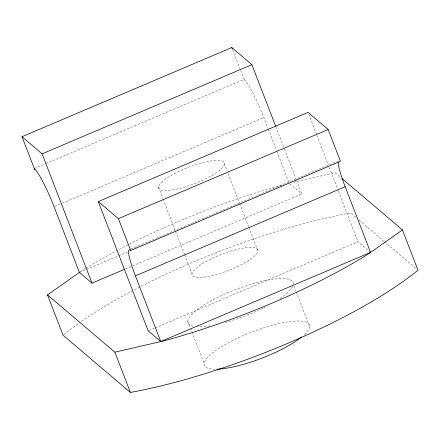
<?xml version="1.0" encoding="UTF-8"?>
<svg xmlns="http://www.w3.org/2000/svg" width="440" height="440" viewBox="0 0 440 440"><rect width="100%" height="100%" fill="white"/><g stroke="black" fill="none" stroke-linecap="round" stroke-linejoin="round"><path stroke-width="0.33" stroke-dasharray="2.2 1.65" d="M80.471 271.678L82.049 270.567A222.855 55.424 -21.1 0 1 85.288 268.565M34.271 168.52L45.012 163.955M45.645 163.686L244.057 79.359A35.189 4.565 67 0 1 263.846 117.546L268.031 128.392M54.692 206.437L61.644 203.484M62.271 203.22L263.846 117.546M131.021 249.079L338.91 160.721M79.415 272.421L85.734 269.737M86.367 269.467L117.959 256.041M118.591 255.772L127.441 252.01M125.499 268.895L301.796 193.969L296.857 181.165M148.797 330.594L154.484 328.18M155.111 327.91L357.951 241.703L370.04 251.983M293.86 182.188L335.099 172.667L340.846 177.551M355.867 217.382L350.642 212.944A222.855 55.424 -21.1 0 0 80.636 321.998M358.996 220.049L384.06 241.357M384.582 241.797L416.433 268.873M289.707 183.689L301.796 193.969M308.792 114.318L316.701 134.8M316.943 135.443L328.306 164.89M329.296 167.448L338.19 190.493M338.437 191.136L357.951 241.703M275.864 126.753L284.262 148.517M284.504 149.16L296.61 180.527M268.279 129.03L276.645 150.722M276.892 151.36L288.712 181.984M232.524 49.467L240.372 69.817M240.62 70.455L244.057 79.359M293.992 286.149L295.95 291.209M296.192 291.841L309.623 326.645M224.406 163.977A35.189 8.751 -21.1 0 1 174.059 189.673A35.189 8.751 -21.1 0 1 175.868 172.86A35.189 8.751 -21.1 0 1 224.406 163.977L227.117 171.006M228.107 173.564L239.448 202.961M239.696 203.599L248.573 226.606M248.82 227.244L257.945 250.888A35.189 8.751 -21.1 0 1 207.592 276.589A35.189 8.751 -21.1 0 1 209.407 259.771A35.189 8.751 -21.1 0 1 257.945 250.888M158.482 187.033L162.921 198.534M163.169 199.177L175.246 230.489M175.494 231.127L184.371 254.133M184.619 254.771L192.016 273.944M187.781 321.134L204.138 363.534M63.971 334.428A222.855 55.424 -21.1 0 1 80.064 322.394M85.833 268.23A222.855 55.424 -21.1 0 1 128.673 244.492M129.261 244.195A222.855 55.424 -21.1 0 1 283.514 184.657M292.589 286.435A56.298 14.003 -21.1 0 1 279.059 299.074M265.441 306.922A56.298 14.003 -21.1 0 1 263.697 307.802M263.103 308.094A56.298 14.003 -21.1 0 1 225.253 322.471M209.841 325.853A56.298 14.003 -21.1 0 1 197.659 326.783M193.226 326.282A56.298 14.003 -21.1 0 1 229.323 292.111A56.298 14.003 -21.1 0 1 293.26 284.251M215.407 369.199A56.298 14.003 -21.1 0 1 218.592 348.541A56.298 14.003 -21.1 0 1 287.265 321.976A56.298 14.003 -21.1 0 1 303.969 334.939"/><path stroke-width="0.66" d="M341.891 178.442L402.457 229.933L418 270.21A222.855 55.424 -21.1 0 1 130.4 392.442L63.041 335.175L47.504 294.899L79.415 272.421L92.01 283.129L124.867 269.165M402.457 229.933L367.911 254.265A222.855 55.424 -21.1 0 1 164.544 340.698L114.857 352.165L47.504 294.899M34.689 169.604L22 136.719L231.787 47.559L251.9 64.663L275.864 126.753M22 136.719L42.114 153.824L251.9 64.663M160.76 341.572L148.165 330.864L98.269 201.559L308.055 112.398L328.168 129.498L340.439 161.293L130.653 250.454A35.189 4.565 67 0 0 135.399 275.858L160.76 341.572L370.546 252.412L345.186 186.698A35.189 4.565 67 0 1 338.322 162.36M98.269 201.559L118.382 218.658L328.168 129.498M135.399 275.858L345.186 186.698M231.787 47.559L232.276 48.835M118.382 218.658L130.653 250.454M42.114 153.824L92.01 283.129M114.857 352.165L130.4 392.442M79.415 272.421L54.06 206.707A35.189 4.565 67 0 0 34.271 168.52M301.719 336.881A56.298 14.003 -21.1 0 1 216.876 369.182"/></g></svg>
